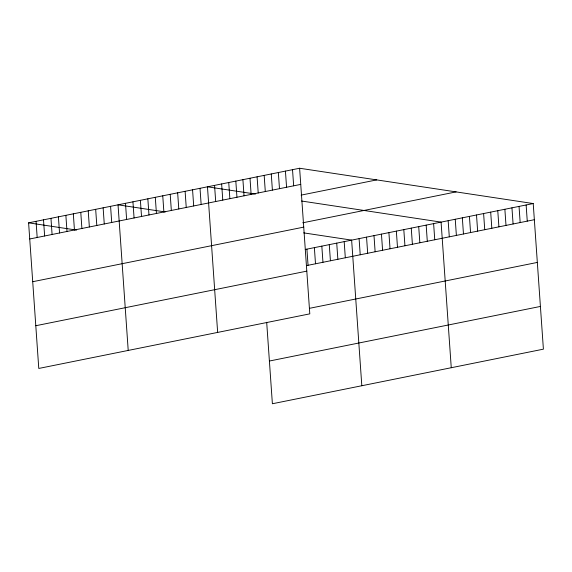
<?xml version="1.0" encoding="UTF-8"?>
<svg xmlns="http://www.w3.org/2000/svg" width="572" height="572" viewBox="0 0 572 572"><rect width="100%" height="100%" fill="white"/><g stroke="black" fill="none" stroke-linecap="round" stroke-linejoin="round"><path stroke-width="0.86" d="M299.614 168.247L309.795 313.856L38.782 368.447L28.6 222.837L299.614 168.247L533.218 203.553L543.4 349.163L272.386 403.753L266.688 322.293M29.73 238.982L300.743 184.398M301.101 195.123L376.705 179.901M302.702 222.808L456.127 191.899M32.718 281.71L303.732 227.12M305.262 249.471L533.218 203.553M306.392 265.623L534.348 219.705M35.793 325.725L306.807 271.135M309.38 308.344L537.337 262.426M269.398 361.032L540.411 306.442M255.455 194.058L207.472 186.808L217.653 332.418M301.58 201.029L441.076 222.115L451.258 367.724M165.229 211.955L118.032 204.819L128.214 350.436M303.653 232.875L351.637 240.126L361.819 385.743M28.6 222.837L76.584 230.087M526.133 204.983L527.262 221.135M519.04 206.406L520.17 222.558M511.954 207.836L513.084 223.988M504.869 209.266L505.998 225.418M497.776 210.689L498.906 226.841M490.69 212.119L491.82 228.271M483.605 213.549L484.734 229.701M476.512 214.972L477.641 231.124M469.426 216.402L470.556 232.554M462.34 217.832L463.463 233.984M455.248 219.255L456.377 235.407M448.162 220.685L449.292 236.837M433.619 223.616L434.749 239.768M426.169 225.118L427.298 241.27M418.711 226.619L419.841 242.771M411.261 228.121L412.391 244.273M403.811 229.622L404.94 245.774M396.353 231.124L397.483 247.268M388.903 232.618L390.032 248.77M381.452 234.12L382.582 250.271M373.995 235.621L375.125 251.773M366.545 237.123L367.674 253.274M359.094 238.624L360.217 254.776M344.187 241.627L345.316 257.779M336.729 243.129L337.859 259.28M329.279 244.63L330.409 260.782M321.829 246.132L322.958 262.283M314.371 247.633L315.501 263.785M306.921 249.135L308.051 265.286M292.528 169.677L293.658 185.828M285.435 171.1L286.565 187.251M278.349 172.53L279.479 188.681M271.264 173.959L272.394 190.111M264.171 175.382L265.301 191.534M257.085 176.812L258.215 192.964M250 178.242L251.129 194.394M242.907 179.665L244.037 195.817M235.821 181.095L236.951 197.247M228.736 182.525L229.865 198.677M221.643 183.948L222.773 200.1M214.557 185.378L215.687 201.53M200.014 188.31L201.144 204.461M192.564 189.811L193.693 205.963M185.113 191.313L186.243 207.457M177.656 192.814L178.786 208.959M170.206 194.308L171.335 210.46M162.755 195.81L163.878 211.962M155.298 197.311L156.428 213.463M147.848 198.813L148.977 214.965M140.39 200.314L141.52 216.466M132.94 201.816L134.07 217.968M125.49 203.317L126.619 219.469M110.582 206.32L111.712 222.472M103.132 207.822L104.261 223.974M95.674 209.323L96.804 225.475M88.224 210.825L89.354 226.977M80.774 212.326L81.896 228.478M73.316 213.828L74.446 229.98M65.866 215.329L66.995 231.481M58.408 216.831L59.538 232.983M50.958 218.332L52.088 234.484M43.508 219.834L44.637 235.986M36.05 221.335L37.18 237.48"/></g></svg>
